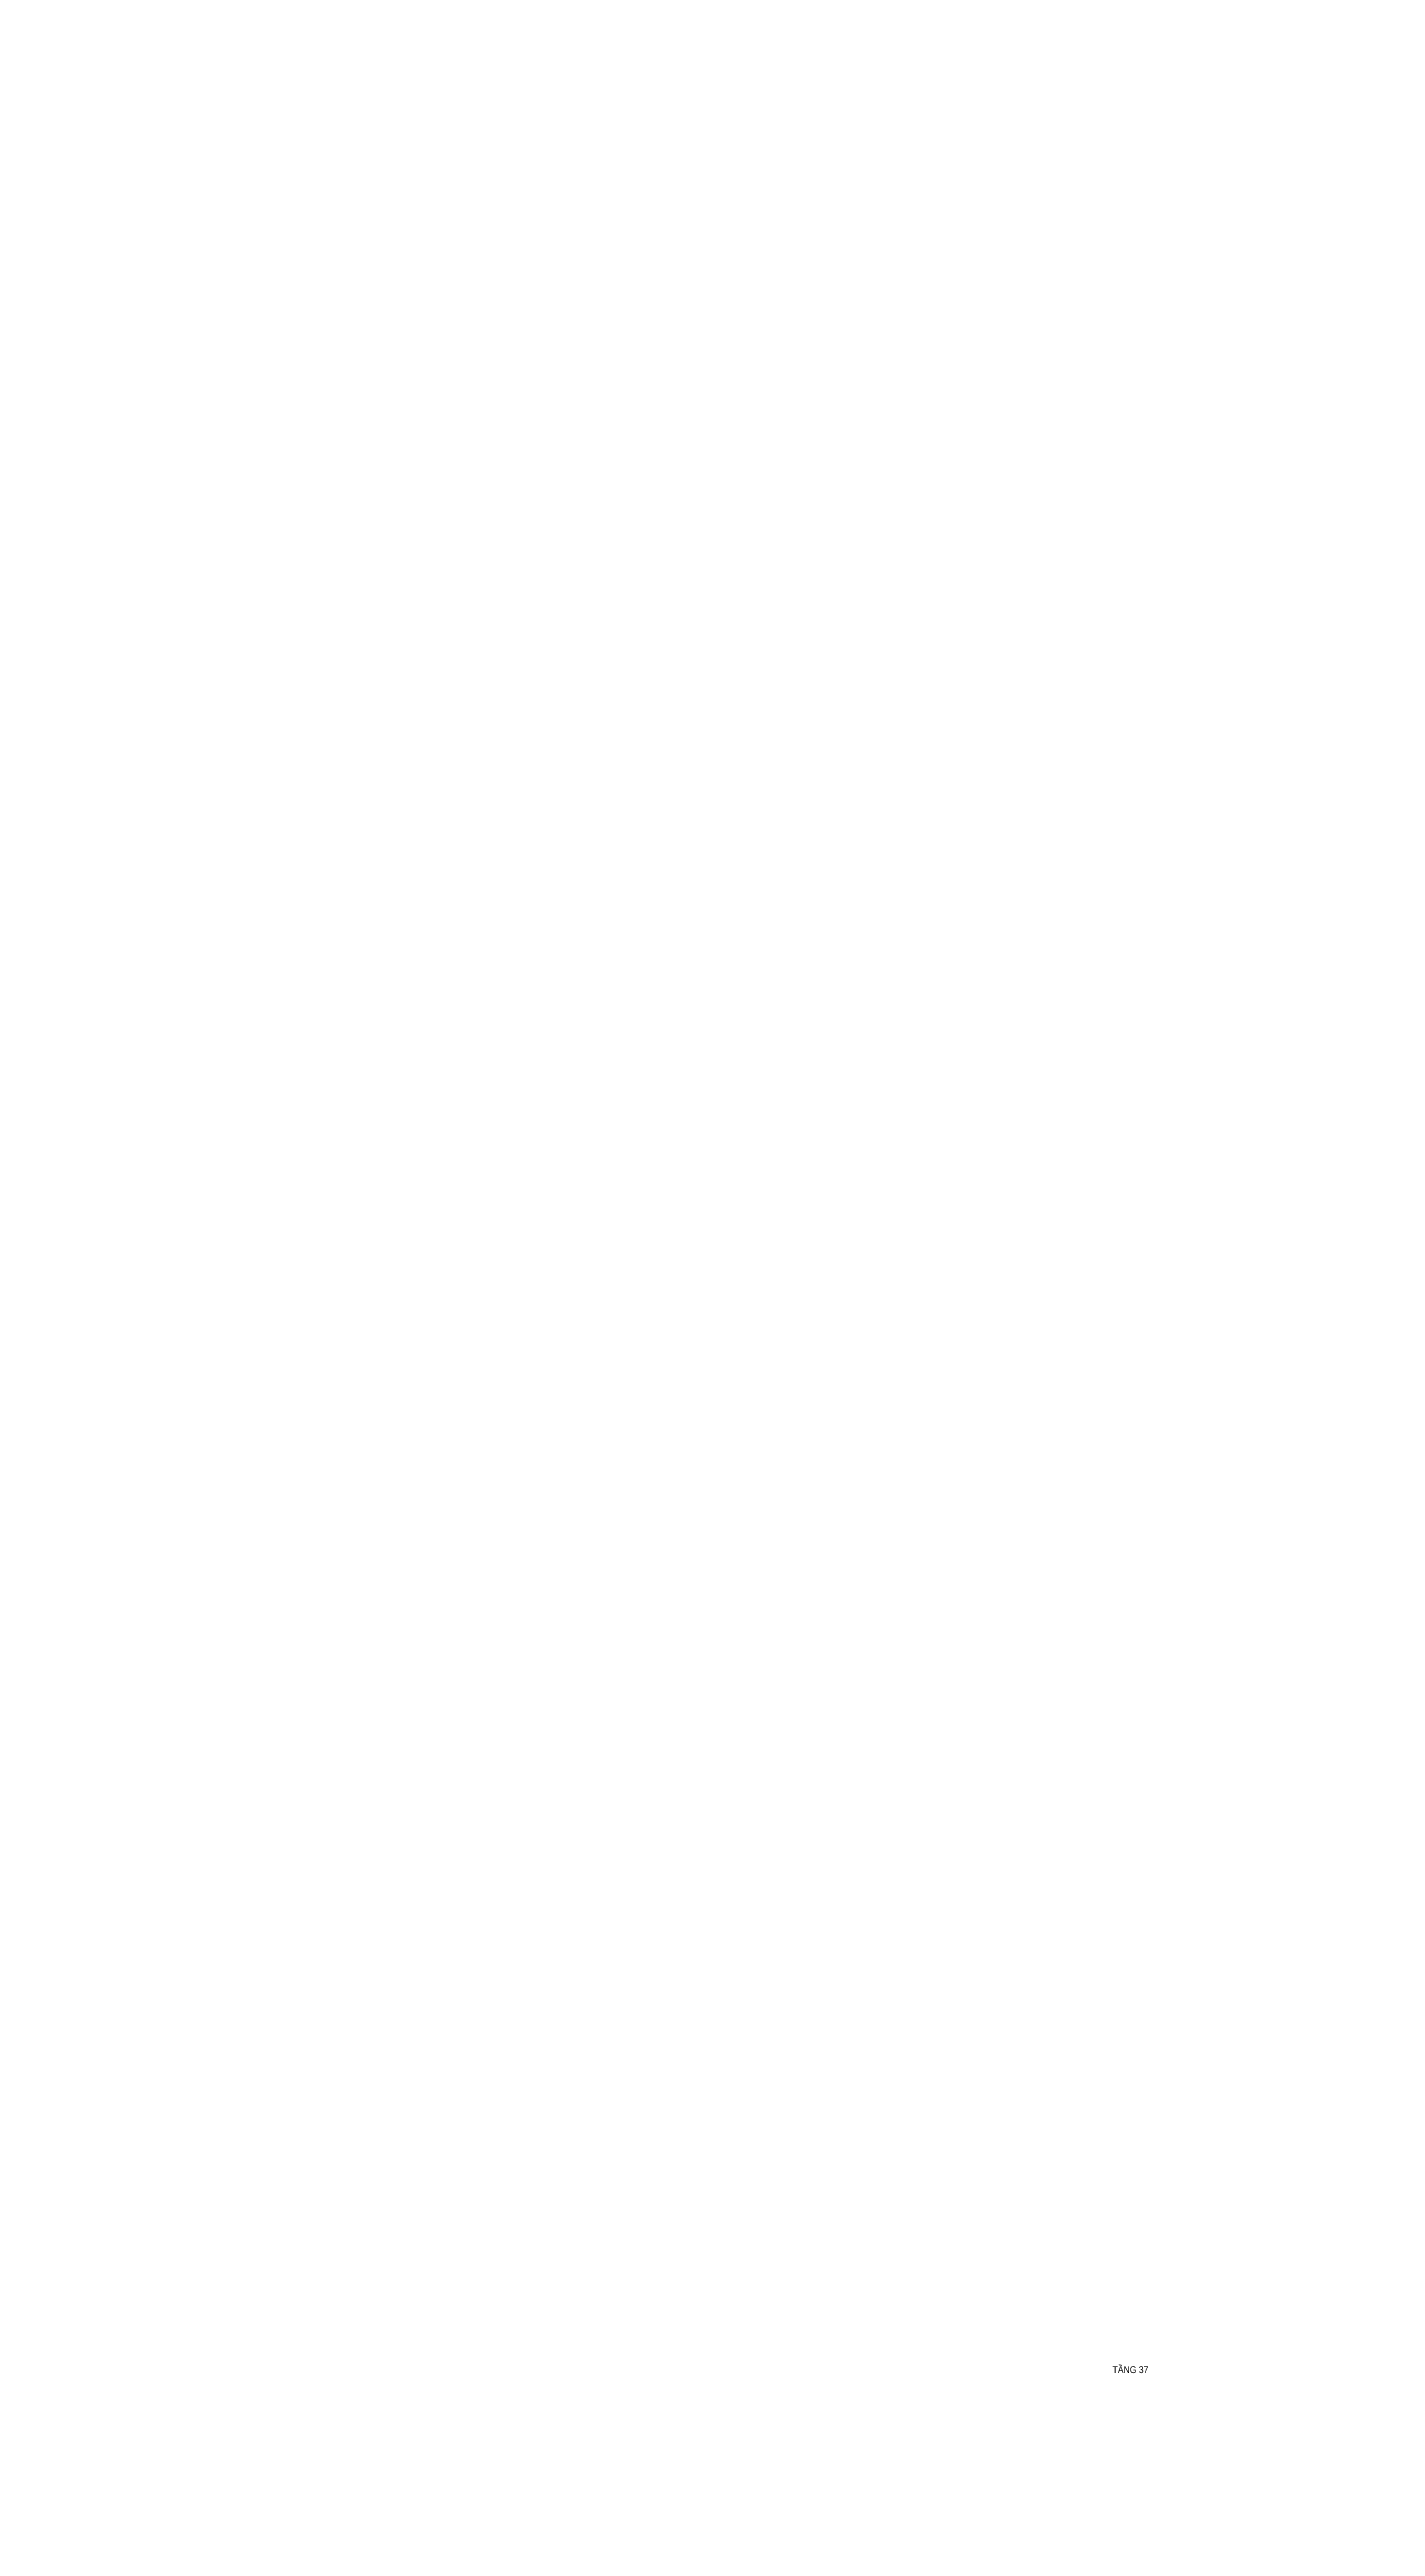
# Model space of a CAD drawing. Header units: millimetres. Extents: x -361681467 to 361175952, y -1292982 to 1550216.
# Drawn here: x -550575 to -162791, y 101906 to 826061 of the extents above; entities that cross this region are included whole.
import ezdxf

# ---------------------------------------------------------------- set-up
doc = ezdxf.new("R2010")
doc.units = ezdxf.units.MM
doc.header["$MEASUREMENT"] = 0
doc.styles.add('51KHUNG TEN$0$khung ten A1$1$Standard', font='', dxfattribs={"width": 0.9})
doc.styles.get('51KHUNG TEN$0$khung ten A1$1$Standard').set_extended_font_data('.VnArialH')

msp = doc.modelspace()

# ---------------------------------------------------------------- texts
at = {"color": 1, "style": '51KHUNG TEN$0$khung ten A1$1$Standard', "width": 0.9}
msp.add_text('TÇNG 37', height=2000, dxfattribs=at).set_placement((-239679.4, 146744.5))

doc.saveas('drawing.dxf')
